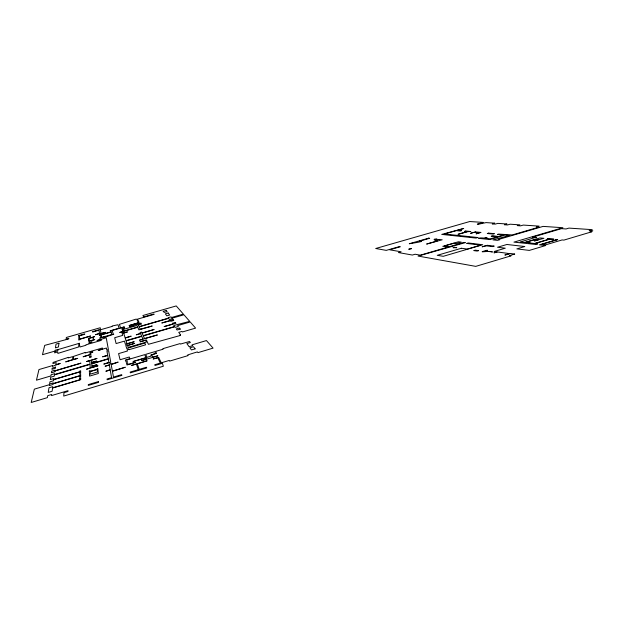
<?xml version="1.0" encoding="UTF-8"?>
<svg xmlns="http://www.w3.org/2000/svg" width="624" height="624" viewBox="0 0 624 624"><rect width="100%" height="100%" fill="white"/><g stroke="black" fill="none" stroke-linecap="round" stroke-linejoin="round"><path stroke-width="0.94" d="M78.764 343.582L78.764 344.292L79.521 344.074L79.521 343.247L58.055 349.573L57.899 350.665L54.826 351.554L54.616 352.856L57.712 351.959L57.868 353.41L78.741 346.913L78.757 345.08L79.521 344.861L79.973 347.006L85.956 345.267L85.94 344.822L88.811 343.996L88.748 342.904L92.063 341.944L89.521 342.81L89.583 343.769L101.275 340.384L101.135 339.44L97.009 340.517L106.228 337.771L108.412 349.58L106.774 350.056L106.423 348.036L98.179 350.438L102.523 349.027L102.367 347.997L90.73 351.39L90.8 352.451L92.898 351.983L90.808 352.583L90.94 354.494L83.101 356.78L90.106 354.588L89.918 351.624L85.238 352.989L85.223 352.443L73.57 356.39L73.445 359.455L77.719 358.355L65.668 361.873L72.618 359.705L72.751 356.624L68.336 357.911L68.383 357.349L53.071 362.435L52.892 363.558L56.199 362.591L55.918 364.58L60.239 363.464L52.447 366.311L52.564 365.578L38.961 369.548L36.457 380.195L50.895 375.944L51.082 374.751L54.616 373.714L54.499 374.533L90.004 364.081L89.801 360.719L86.533 361.522L97.055 358.433L91.51 360.22L91.666 362.404L96.65 361.093L91.673 362.552L91.751 363.574L108.272 358.706L107.71 355.462L102.578 356.811L107.687 355.313L106.961 351.164L108.615 350.68L110.752 362.248L103.771 364.096L108.919 362.411L108.326 359.011L91.767 363.886L91.923 366.062L97.009 364.728L91.931 366.218L92.017 367.396L97.991 365.804L86.486 369.197L90.23 367.926L90.02 364.4L54.452 374.868L54.272 376.147L50.692 377.2L50.302 379.587L53.929 378.518L53.797 379.447L79.763 371.779L79.763 371.015L80.66 370.75L80.668 373.339L79.763 373.612L79.763 371.951L53.773 379.626L53.617 380.741L49.943 381.826L49.6 383.978L53.313 382.879L53.212 383.573L79.755 375.71L79.763 374.751L80.675 374.478L80.683 376.631L79.755 376.904L79.755 375.89L53.188 383.76L53.087 384.454L49.343 385.562L49.483 384.657L34.343 389.142L31.2 402.472L47.393 397.636L47.713 395.663L51.659 394.485L51.496 395.593L68.024 390.663L67.969 391.49L63.991 392.675L63.718 396.068L163.348 366.226L162.365 363.285L155.041 365.469L154.729 364.767L160.337 363.09L157.786 357.778L153.13 358.979L158.621 357.349L161.281 362.809L169.291 360.422L169.658 361.101L188.191 355.563L187.746 354.908L193.674 353.028L197.395 351.913L197.948 352.646L213.065 348.13L206.458 340.564L192.075 344.83L192.691 345.649L189.119 346.71L186.849 343.574L190.343 342.537L189.556 341.492L180.437 344.081L180.102 343.582L162.864 348.676L163.137 349.19L155.727 351.382L156.117 352.178L155.236 352.443L154.846 351.647L145.727 354.346L146.968 357.334L151.234 356.07L150.782 355.04L156.601 353.168L151.726 354.931L152.732 357.17L157.888 355.82L141.593 360.656L146.5 359.018L146.008 357.809L134.02 361.358L134.425 362.606L135.658 362.419L126.984 364.993L126.5 363.246L127.624 362.911L128.068 364.494L133.513 362.872L133.06 361.468L145.946 357.646L144.721 354.643L126.773 359.947L127.319 361.85L126.204 362.177L125.299 360.009L129.823 358.667L129.316 357.014L120.073 359.744L118.576 353.613L127.483 351L127.101 349.768L128.786 349.268L128.926 349.721L145.603 344.822L144.823 343.052L126.719 348.496L125.783 345.446L127.413 344.963L127.561 345.439L134.659 343.356L127.608 345.571L128.193 347.404L146.429 342.053L145.634 340.298L139.963 341.804L146.39 339.932L148.403 344.308L180.344 335.47L180.024 335.026L180.554 334.87L178.737 332.35L181.974 331.399L182.403 331.968L195.585 328.107L190.219 321.961L177.637 325.627L178.285 326.492L175.165 327.405L174.697 326.765L143.325 335.907L144.534 338.567L157.412 334.948L139.448 340.197L142.919 339.035L141.749 336.367L126.126 340.922L127.007 343.684L134.207 341.726L125.455 344.386L124.457 341.125L116.119 343.559L114.691 337.717L122.71 335.392L122.101 333.419L127.468 331.898L123.661 333.146L125.174 337.904L131.188 336.157L125.213 338.029L126.048 340.665L141.64 336.125L140.525 333.575L136.282 334.807L140.47 333.458L140.065 332.53L141.601 332.085L142.015 333.005L154.128 329.488L142.069 333.122L143.216 335.665L174.541 326.539L173.784 325.494L189.704 321.368L183.94 314.769L172.06 318.209L172.403 318.661L169.463 319.511L168.613 318.341L139.23 326.836L140.299 329.207L152.201 326.001L138.895 329.862L137.748 327.265L123.131 331.492L123.326 332.093L121.828 332.53L121.649 331.921L119.714 332.483L122.741 331.367L122.483 330.541L123.209 330.338L123.474 331.157L137.662 327.054L136.976 325.494L122.951 329.542M58.071 349.448L55.037 350.267L54.896 351.101L42.487 354.697L44.678 345.384L68.773 338.887L68.812 338.45L66.167 339.206L66.331 337.467L100.214 327.748L100.464 329.355L92.555 331.625L92.594 332.046L99.005 330.205L99.551 334.074L105.542 332.35L100.979 333.434L100.425 329.792L112.336 326.368L112.234 325.97L118.03 324.737L119.059 328.224L110.222 330.775L110.877 330.814L111.111 331.828L99.302 335.236L100.495 335.119L100.628 335.993L101.369 335.774L101.236 334.909L111.158 332.046L111.735 334.55L101.626 337.467L101.478 336.508L100.737 336.726L100.877 337.685L99.676 338.153L104.465 336.765L104.551 337.288L113.747 334.207L113.155 334.136L112.265 330.408L124.363 326.921L120.533 327.912L119.441 324.332L136.063 319.129L136.843 319.332L138.419 322.756L129.059 325.572L139.183 322.647L137.537 319.129L154.167 314.348L153.941 313.989L143.684 316.937L142.927 315.494L176.233 305.932L183.355 314.09L171.538 317.507L171.062 316.875L168.16 317.71L168.472 318.146L139.136 326.625L138.029 324.176L141.118 323.17L129.425 326.547L132.896 325.658L133.224 326.469M138.388 324.971L141.547 324.059M79.537 339.191L90.613 336.001L79.537 339.3M99.466 333.45L95.371 334.745L99.481 333.559M79.755 378.082L79.755 379.774L52.603 387.839L52.775 386.646L48.984 387.777L48.235 392.402L52.12 391.248L52.572 388.034L80.699 379.681L80.691 377.809L79.755 378.082M79.544 335.798L79.537 339.846L78.796 340.057L78.827 336.001L78.367 335.704L84.731 333.879L84.739 334.3L79.544 335.798M55.013 370.929L54.896 371.756L51.402 372.778L51.659 371.179L55.123 370.165L55.037 370.765L80.972 363.16L55.013 370.929M55.552 367.146L55.388 368.308L51.964 369.307L52.151 368.137L55.552 367.146M58.952 343.239L58.422 346.991L55.427 347.857L56.027 344.081L58.952 343.239M195.101 348.863L191.451 349.947L189.899 347.794L193.495 346.726L195.101 348.863M514.667 254.062L509.457 255.614L511.072 255.84L475.753 266.37L418.072 256.066L465.371 242.619L463.772 242.424L449.467 246.675L444.538 245.989L453.929 243.259L456.238 243.555L461.198 242.104L458.437 241.769L442.79 246.324L448.118 247.065L420.35 255.161L415.1 254.241L412.363 255.044L398.455 252.556L401.092 251.792L389.688 249.803L400.265 246.753L399.352 246.605L386.256 250.38L375.726 248.5L469.755 221.528L483.311 222.425L477.344 224.149L478.46 224.227L486.065 222.604L494.746 223.181L492.258 223.907L495.23 224.11L497.741 223.384L506.953 223.993L504.395 224.734L507.554 224.952L510.136 224.203L519.886 224.851L517.257 225.615L520.619 225.849L523.263 225.077L539.136 226.13L536.398 226.925L539.027 227.105L512.288 234.944L498.576 234.086L497.383 234.437L503.872 234.889L498.397 236.488L492.898 235.739L491.213 236.231L497.71 236.691L490.355 238.844L484.747 238.251L487.04 237.58C484.31 238.844 481.33 237.159 478.6 238.345L489.926 239.554L504.73 235.1L509.356 235.529L492.999 239.881L497.39 240.357L499.676 239.686L498.264 239.538L543.106 226.395L562.871 227.705L513.958 242.128L535.805 244.46L537.849 243.851L534.963 243.547L549.806 239.14L553.909 239.226L548.028 238.688L547.279 238.906L549.385 239.101L534.557 243.5L528.505 242.869L529.979 242.424L525.112 242.51L535.447 239.452L538.496 239.741L534.433 240.95L543.894 238.306L539.994 237.947L524.714 242.471L520.127 241.987L534.534 237.728L536.702 237.643L532.327 237.245L561.46 228.641L566.062 228.961L568.948 228.103L592.184 229.648L589.173 230.545L592.8 230.794L590 231.629L591.88 231.761L563.901 240.1L562.107 239.936L546.062 244.717L541.897 244.273L557.7 239.577L555.89 239.702L556.499 239.764L539.386 244.85L545.68 245.528L529.308 250.403L516.844 248.89L524.792 246.527L506.906 244.483L497.546 247.244L505.268 248.196L494.138 251.488L497.102 251.893L493.966 252.821L497.78 252.018L509.496 253.601L504.832 254.982L505.237 255.037L510.424 253.492L514.667 254.062M98.459 381.568L88.265 384.618L88.296 385.414L98.537 382.356L98.459 381.568M111.563 377.66L107.047 379.01L107.156 379.774L121.859 375.383L121.68 374.634L113.49 377.083L112.421 371.272L125.291 367.255L112.382 371.093L111.181 364.556L118.154 362.115L111.111 364.205L110.986 363.535L109.2 364.065L109.356 364.954L105.097 366.218L109.379 365.087L110.175 369.681L105.846 371.272L110.23 369.977L111.563 377.66M138.286 369.681L130.166 372.099L130.377 372.84L146.718 367.957L146.445 367.24L139.238 369.392L137.35 363.854L147.17 360.75L131.313 365.461L136.43 364.135L138.286 369.681M90.176 372.029L89.388 372.255L89.318 370.898L90.098 370.672L90.137 371.405L97.211 369.314L97.133 368.589L97.812 368.386L98.342 373.503L89.599 376.1L89.45 373.394L90.238 373.16L90.293 374.135L97.477 372.005L97.227 369.486L90.145 371.576L90.176 372.029M478.6 250.63L477.134 251.066L473.795 250.598L475.254 250.169L478.6 250.63M494.021 246.106L492.344 246.605L485.909 245.809L482.134 246.815L487.328 245.294L494.021 246.106M487.204 250.279C474.373 253.523 489.7 250.271 492.469 251.987L485.176 250.988L487.204 250.279M180.242 329.09L177.052 330.018L176.264 328.926L179.423 328.006L180.242 329.09M91.026 356L89.528 356.437L89.599 357.614L91.104 357.178L91.026 356M461.386 248.258L437.268 255.317L443.251 256.316L482.734 244.733L468.265 242.97L466.682 243.43L480.698 245.162L467.353 249.077L461.386 248.258M175.274 322.475L172.24 323.357L172.754 324.074L164.104 326.586L175.921 323.341L175.274 322.475M488.623 233.134L487.297 233.524L493.038 234.055L494.38 233.665L488.623 233.134M477.883 237.526L476.034 238.072L441.745 234.398L463.71 228.478L457.454 230.279L461.464 230.646L460.216 231.005L456.222 230.63L444.483 234.016L477.883 237.526M454.288 247.346L453.04 247.712L456.768 247.689L454.288 247.346M93.561 338.044L92.867 338.239L92.781 337.342L89.232 338.372L89.404 341.008L94.793 339.565L88.655 341.344L88.475 338.356L94.513 336.617L93.475 337.147L93.561 338.044M122.983 329.636L122.265 329.846L121.906 328.715L124.699 327.912L122.655 328.614L122.983 329.636M436.917 239.148L434.195 239.343L436.917 239.148M465.738 231.036L464.482 231.403L467.228 231.66L458.008 234.32L467.516 231.683L470.839 231.504L465.738 231.036M439.046 239.413L434.717 240.661L437.252 240.989L426.613 244.062L442.198 239.795L439.046 239.413M410.92 248.602L408.72 249.241L411.458 248.687L410.92 248.602M475.363 231.917L470.543 233.314L474.373 232.323L479.357 232.783L476.089 233.852L480.964 232.432L475.363 231.917M173.121 319.621L161.788 322.975L170.352 320.744L170.781 321.337L173.768 320.471L173.121 319.621M166.241 310.456L163.114 311.353L164.346 312.437L167.123 311.633L166.241 310.456M168.152 313.006L165.344 313.817L166.803 315.838L169.666 315.019L168.152 313.006M428.68 238.157L409.297 243.742C413.33 242.986 417.394 242.611 421.403 241.465L419.5 241.215L429.671 238.282L428.68 238.157"/></g></svg>
